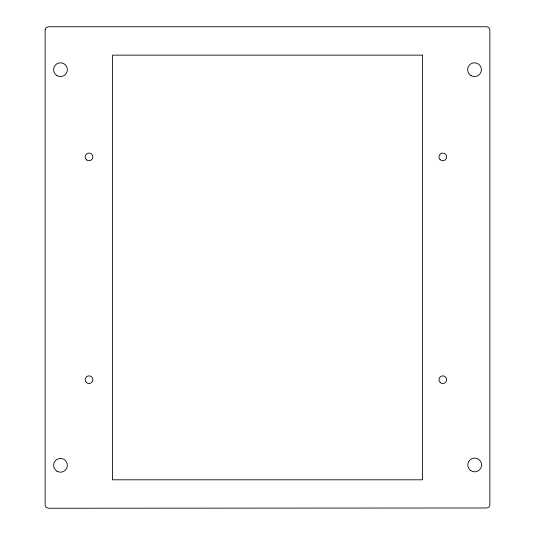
<?xml version="1.0" encoding="UTF-8"?>
<svg xmlns="http://www.w3.org/2000/svg" width="535" height="535" viewBox="0 0 535 535"><rect width="100%" height="100%" fill="white"/><g stroke="black" fill="none" stroke-linecap="round" stroke-linejoin="round"><path stroke-width="0.8" d="M45.147 29.82L45.147 505.18L45.87 507.16L48.331 508.25L486.897 507.982L488.99 507.046L489.853 504.913L489.853 29.82L488.95 27.653L486.783 26.75L48.217 26.75L46.05 27.653L45.147 29.82M422.503 55.145L112.497 55.145L112.497 479.808L422.503 479.808L422.503 55.145M86.309 382.411A3.832 3.832 0 0 0 92.722 380.693A3.832 3.832 0 0 0 88.028 375.991A3.832 3.832 0 0 0 86.309 382.411M57.038 471.288A6.901 6.901 0 0 0 67.383 465.316A6.901 6.901 0 0 0 57.038 459.338A6.901 6.901 0 0 0 57.038 471.288M57.038 75.662A6.901 6.901 0 0 0 67.383 69.684A6.901 6.901 0 0 0 57.038 63.705A6.901 6.901 0 0 0 57.038 75.662M86.71 159.965A3.832 3.832 0 0 0 92.829 157.377A3.832 3.832 0 0 0 87.533 153.371A3.832 3.832 0 0 0 86.71 159.965M440.098 159.617A3.832 3.832 0 0 0 446.511 157.899A3.832 3.832 0 0 0 441.816 153.204A3.832 3.832 0 0 0 440.098 159.617M471.067 75.662A6.901 6.901 0 0 0 481.413 69.684A6.901 6.901 0 0 0 471.067 63.705A6.901 6.901 0 0 0 471.067 75.662M470.713 470.593A6.901 6.901 0 0 0 481.553 465.557A6.901 6.901 0 0 0 471.77 458.689A6.901 6.901 0 0 0 470.713 470.593M440.292 382.592A3.832 3.832 0 0 0 446.571 380.432A3.832 3.832 0 0 0 441.562 376.072A3.832 3.832 0 0 0 440.292 382.592"/></g></svg>
